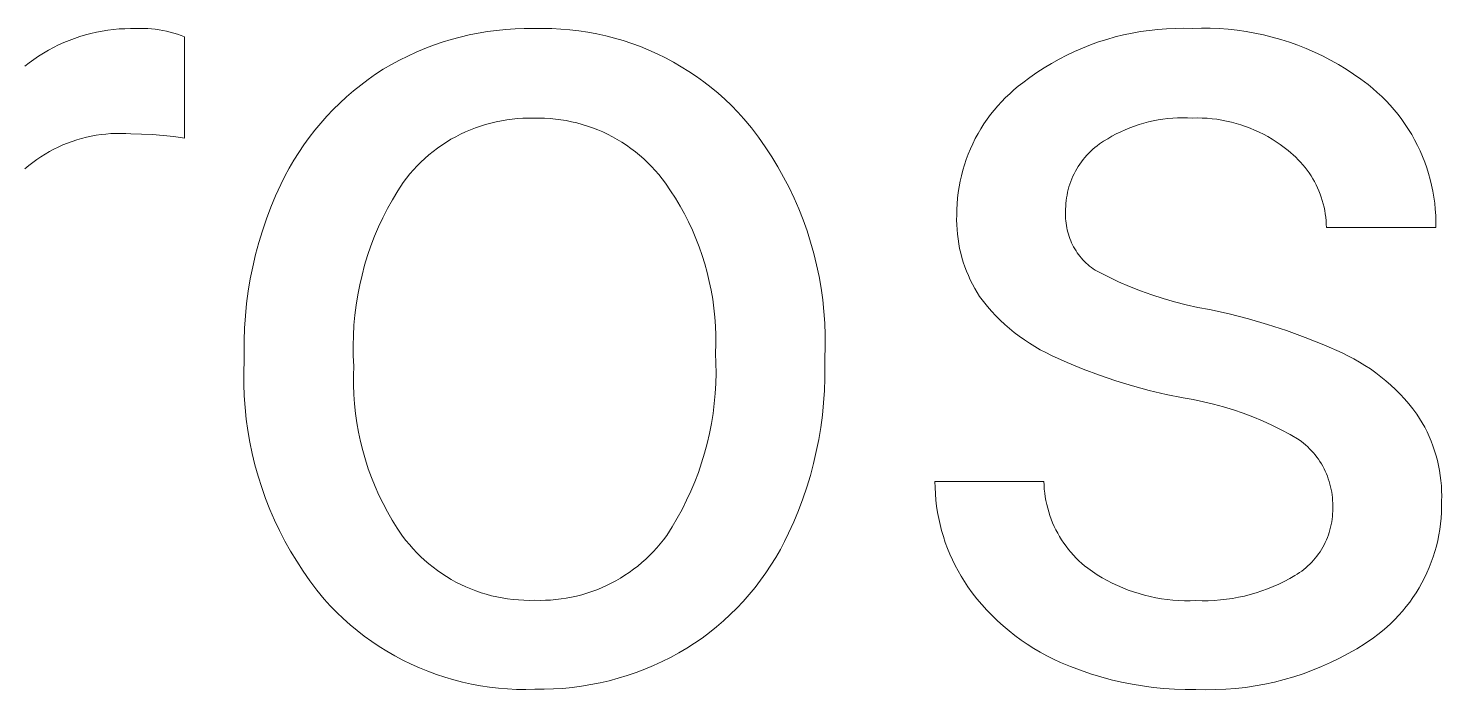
# Model space of a CAD drawing. Header units: millimetres. Extents: x 1434 to 4837, y 1889 to 4267.
# Drawn here: x 3979 to 4032.1, y 2212.3 to 2237.2 of the extents above; entities that cross this region are included whole.
import ezdxf

# ---------------------------------------------------------------- set-up
doc = ezdxf.new("R2010")
doc.units = ezdxf.units.MM
doc.header["$MEASUREMENT"] = 0
doc.layers.add('Domyślny', color=7, linetype='Continuous', true_color=0x000000)

msp = doc.modelspace()

# ---------------------------------------------------------------- linework, layer by layer
at = {"layer": 'Domyślny', "color": 18, "lineweight": 15, "true_color": 0x000000}
for p, q in [((3980.309, 2236.648), (3980.508, 2236.73)), ((3980.508, 2236.73), (3980.709, 2236.806)), ((3980.709, 2236.806), (3980.913, 2236.875)), ((3980.913, 2236.875), (3981.119, 2236.936)), ((3981.119, 2236.936), (3981.327, 2236.991)), ((3981.327, 2236.991), (3981.536, 2237.039)), ((3981.536, 2237.039), (3981.747, 2237.08)), ((3981.747, 2237.08), (3981.96, 2237.113)), ((3981.96, 2237.113), (3982.173, 2237.14)), ((3982.173, 2237.14), (3982.387, 2237.159)), ((3982.387, 2237.159), (3982.602, 2237.17)), ((3982.602, 2237.17), (3982.817, 2237.175)), ((3982.817, 2237.175), (3983.032, 2237.172)), ((3983.032, 2237.172), (3983.174, 2237.177)), ((3983.174, 2237.177), (3983.317, 2237.177)), ((3983.317, 2237.177), (3983.46, 2237.173)), ((3983.46, 2237.173), (3983.602, 2237.163)), ((3983.602, 2237.163), (3983.744, 2237.149)), ((3983.744, 2237.149), (3983.885, 2237.13)), ((3983.885, 2237.13), (3984.025, 2237.106)), ((3984.025, 2237.106), (3984.165, 2237.078)), ((3984.165, 2237.078), (3984.304, 2237.045)), ((3984.304, 2237.045), (3984.441, 2237.007)), ((3984.441, 2237.007), (3984.577, 2236.965)), ((3984.577, 2236.965), (3984.712, 2236.918)), ((3984.712, 2236.918), (3984.845, 2236.866)), ((3984.845, 2236.866), (3984.845, 2233.059)), ((3994.52, 2236.661), (3994.853, 2236.763)), ((3994.853, 2236.763), (3995.189, 2236.854)), ((3995.189, 2236.854), (3995.529, 2236.934)), ((3995.529, 2236.934), (3995.87, 2237.003)), ((3995.87, 2237.003), (3996.214, 2237.06)), ((3996.214, 2237.06), (3996.56, 2237.106)), ((3996.56, 2237.106), (3996.906, 2237.14)), ((3996.906, 2237.14), (3997.254, 2237.163)), ((3997.254, 2237.163), (3997.603, 2237.174)), ((3997.603, 2237.174), (3997.951, 2237.173)), ((3997.951, 2237.173), (3998.293, 2237.18)), ((3998.293, 2237.18), (3998.634, 2237.175)), ((3998.634, 2237.175), (3998.975, 2237.158)), ((3998.975, 2237.158), (3999.316, 2237.13)), ((3999.316, 2237.13), (3999.655, 2237.09)), ((3999.655, 2237.09), (3999.992, 2237.039)), ((3999.992, 2237.039), (4000.328, 2236.976)), ((4000.328, 2236.976), (4000.662, 2236.902)), ((4000.662, 2236.902), (4000.992, 2236.817)), ((4000.992, 2236.817), (4001.32, 2236.721)), ((4001.32, 2236.721), (4001.644, 2236.613)), ((4019.17, 2236.671), (4019.479, 2236.77)), ((4019.479, 2236.77), (4019.792, 2236.859)), ((4019.792, 2236.859), (4020.107, 2236.937)), ((4020.107, 2236.937), (4020.425, 2237.005)), ((4020.425, 2237.005), (4020.745, 2237.062)), ((4020.745, 2237.062), (4021.067, 2237.108)), ((4021.067, 2237.108), (4021.39, 2237.144)), ((4021.39, 2237.144), (4021.714, 2237.168)), ((4021.714, 2237.168), (4022.039, 2237.182)), ((4022.039, 2237.182), (4022.364, 2237.185)), ((4022.364, 2237.185), (4022.689, 2237.177)), ((4022.689, 2237.177), (4023.026, 2237.187)), ((4023.026, 2237.187), (4023.363, 2237.185)), ((4023.363, 2237.185), (4023.699, 2237.172)), ((4023.699, 2237.172), (4024.035, 2237.148)), ((4024.035, 2237.148), (4024.37, 2237.112)), ((4024.37, 2237.112), (4024.703, 2237.065)), ((4024.703, 2237.065), (4025.035, 2237.007)), ((4025.035, 2237.007), (4025.364, 2236.937)), ((4025.364, 2236.937), (4025.691, 2236.857)), ((4025.691, 2236.857), (4026.015, 2236.765)), ((4026.015, 2236.765), (4026.336, 2236.663)), ((3979.364, 2236.138), (3979.546, 2236.252)), ((3979.546, 2236.252), (3979.732, 2236.361)), ((3979.732, 2236.361), (3979.921, 2236.463)), ((3979.921, 2236.463), (3980.114, 2236.559)), ((3980.114, 2236.559), (3980.309, 2236.648)), ((3993.227, 2236.143), (3993.543, 2236.288)), ((3993.543, 2236.288), (3993.865, 2236.423)), ((3993.865, 2236.423), (3994.19, 2236.547)), ((3994.19, 2236.547), (3994.52, 2236.661)), ((4001.644, 2236.613), (4001.964, 2236.495)), ((4001.964, 2236.495), (4002.28, 2236.365)), ((4002.28, 2236.365), (4002.592, 2236.225)), ((4002.592, 2236.225), (4002.898, 2236.075)), ((4017.681, 2236.024), (4017.97, 2236.173)), ((4017.97, 2236.173), (4018.263, 2236.313)), ((4018.263, 2236.313), (4018.561, 2236.442)), ((4018.561, 2236.442), (4018.864, 2236.562)), ((4018.864, 2236.562), (4019.17, 2236.671)), ((4026.336, 2236.663), (4026.653, 2236.549)), ((4026.653, 2236.549), (4026.966, 2236.425)), ((4026.966, 2236.425), (4027.275, 2236.291)), ((4027.275, 2236.291), (4027.579, 2236.146)), ((3978.843, 2235.758), (3979.012, 2235.89)), ((3979.012, 2235.89), (3979.186, 2236.017)), ((3979.186, 2236.017), (3979.364, 2236.138)), ((3992.018, 2235.456), (3992.308, 2235.644)), ((3992.308, 2235.644), (3992.609, 2235.82)), ((3992.609, 2235.82), (3992.915, 2235.986)), ((3992.915, 2235.986), (3993.227, 2236.143)), ((4002.898, 2236.075), (4003.2, 2235.914)), ((4003.2, 2235.914), (4003.495, 2235.743)), ((4003.495, 2235.743), (4003.785, 2235.562)), ((4016.847, 2235.519), (4017.119, 2235.696)), ((4017.119, 2235.696), (4017.397, 2235.865)), ((4017.397, 2235.865), (4017.681, 2236.024)), ((4027.579, 2236.146), (4027.878, 2235.991)), ((4027.878, 2235.991), (4028.171, 2235.826)), ((4028.171, 2235.826), (4028.459, 2235.651)), ((4028.459, 2235.651), (4028.741, 2235.466)), ((3991.458, 2235.051), (3991.735, 2235.258)), ((3991.735, 2235.258), (3992.018, 2235.456)), ((4003.785, 2235.562), (4004.069, 2235.372)), ((4004.069, 2235.372), (4004.345, 2235.172)), ((4004.345, 2235.172), (4004.615, 2234.962)), ((4016.152, 2235.006), (4016.321, 2235.137)), ((4016.321, 2235.137), (4016.581, 2235.332)), ((4016.581, 2235.332), (4016.847, 2235.519)), ((4028.741, 2235.466), (4029.016, 2235.272)), ((4029.016, 2235.272), (4029.284, 2235.069)), ((3990.672, 2234.376), (3990.927, 2234.609)), ((3990.927, 2234.609), (3991.189, 2234.835)), ((3991.189, 2234.835), (3991.458, 2235.051)), ((4004.615, 2234.962), (4004.878, 2234.744)), ((4004.878, 2234.744), (4005.133, 2234.517)), ((4015.525, 2234.427), (4015.674, 2234.58)), ((4015.674, 2234.58), (4015.828, 2234.728)), ((4015.828, 2234.728), (4015.988, 2234.87)), ((4015.988, 2234.87), (4016.152, 2235.006)), ((4029.284, 2235.069), (4029.461, 2234.925)), ((4029.461, 2234.925), (4029.633, 2234.775)), ((4029.633, 2234.775), (4029.8, 2234.62)), ((4029.8, 2234.62), (4029.962, 2234.458)), ((3990.188, 2233.883), (3990.426, 2234.133)), ((3990.426, 2234.133), (3990.672, 2234.376)), ((4005.133, 2234.517), (4005.38, 2234.281)), ((4005.38, 2234.281), (4005.619, 2234.037)), ((4005.619, 2234.037), (4005.849, 2233.785)), ((4015.11, 2233.94), (4015.243, 2234.107)), ((4015.243, 2234.107), (4015.381, 2234.27)), ((4015.381, 2234.27), (4015.525, 2234.427)), ((4029.962, 2234.458), (4030.118, 2234.291)), ((4030.118, 2234.291), (4030.268, 2234.119)), ((4030.268, 2234.119), (4030.412, 2233.942)), ((3989.737, 2233.36), (3989.958, 2233.625)), ((3989.958, 2233.625), (3990.188, 2233.883)), ((3995.956, 2233.512), (3995.764, 2233.445)), ((3996.149, 2233.572), (3995.956, 2233.512)), ((3996.345, 2233.626), (3996.149, 2233.572)), ((3996.542, 2233.673), (3996.345, 2233.626)), ((3996.741, 2233.713), (3996.542, 2233.673)), ((3996.941, 2233.746), (3996.741, 2233.713)), ((3997.142, 2233.773), (3996.941, 2233.746)), ((3997.343, 2233.792), (3997.142, 2233.773)), ((3997.546, 2233.804), (3997.343, 2233.792)), ((3997.748, 2233.81), (3997.546, 2233.804)), ((3997.951, 2233.808), (3997.748, 2233.81)), ((3998.157, 2233.81), (3997.951, 2233.808)), ((3998.362, 2233.806), (3998.157, 2233.81)), ((3998.567, 2233.794), (3998.362, 2233.806)), ((3998.771, 2233.775), (3998.567, 2233.794)), ((3998.975, 2233.748), (3998.771, 2233.775)), ((3999.177, 2233.715), (3998.975, 2233.748)), ((3999.379, 2233.675), (3999.177, 2233.715)), ((3999.579, 2233.628), (3999.379, 2233.675)), ((3999.777, 2233.573), (3999.579, 2233.628)), ((3999.973, 2233.512), (3999.777, 2233.573)), ((4000.166, 2233.444), (3999.973, 2233.512)), ((4005.849, 2233.785), (4006.128, 2233.442)), ((4014.748, 2233.411), (4014.863, 2233.592)), ((4014.863, 2233.592), (4014.983, 2233.768)), ((4014.983, 2233.768), (4015.11, 2233.94)), ((4020.51, 2233.508), (4020.337, 2233.444)), ((4020.685, 2233.566), (4020.51, 2233.508)), ((4020.862, 2233.619), (4020.685, 2233.566)), ((4021.04, 2233.666), (4020.862, 2233.619)), ((4021.22, 2233.706), (4021.04, 2233.666)), ((4021.402, 2233.741), (4021.22, 2233.706)), ((4021.584, 2233.77), (4021.402, 2233.741)), ((4021.767, 2233.792), (4021.584, 2233.77)), ((4021.951, 2233.808), (4021.767, 2233.792)), ((4022.136, 2233.818), (4021.951, 2233.808)), ((4022.32, 2233.822), (4022.136, 2233.818)), ((4022.505, 2233.82), (4022.32, 2233.822)), ((4022.689, 2233.811), (4022.505, 2233.82)), ((4022.874, 2233.815), (4022.689, 2233.811)), ((4023.059, 2233.812), (4022.874, 2233.815)), ((4023.243, 2233.802), (4023.059, 2233.812)), ((4023.427, 2233.786), (4023.243, 2233.802)), ((4023.611, 2233.764), (4023.427, 2233.786)), ((4023.793, 2233.736), (4023.611, 2233.764)), ((4023.975, 2233.701), (4023.793, 2233.736)), ((4024.155, 2233.66), (4023.975, 2233.701)), ((4024.333, 2233.612), (4024.155, 2233.66)), ((4024.51, 2233.559), (4024.333, 2233.612)), ((4024.685, 2233.499), (4024.51, 2233.559)), ((4024.858, 2233.434), (4024.685, 2233.499)), ((4030.412, 2233.942), (4030.55, 2233.76)), ((4030.55, 2233.76), (4030.681, 2233.574)), ((4030.681, 2233.574), (4030.806, 2233.383)), ((3980.796, 2232.994), (3980.619, 2232.935)), ((3980.976, 2233.046), (3980.796, 2232.994)), ((3981.157, 2233.092), (3980.976, 2233.046)), ((3981.34, 2233.132), (3981.157, 2233.092)), ((3981.524, 2233.165), (3981.34, 2233.132)), ((3981.709, 2233.192), (3981.524, 2233.165)), ((3981.894, 2233.212), (3981.709, 2233.192)), ((3982.081, 2233.226), (3981.894, 2233.212)), ((3982.268, 2233.234), (3982.081, 2233.226)), ((3982.455, 2233.235), (3982.268, 2233.234)), ((3982.641, 2233.23), (3982.455, 2233.235)), ((3982.828, 2233.218), (3982.641, 2233.23)), ((3983.233, 2233.212), (3982.828, 2233.218)), ((3983.638, 2233.194), (3983.233, 2233.212)), ((3984.042, 2233.162), (3983.638, 2233.194)), ((3984.444, 2233.117), (3984.042, 2233.162)), ((3984.845, 2233.059), (3984.444, 2233.117)), ((3989.322, 2232.807), (3989.525, 2233.087)), ((3989.525, 2233.087), (3989.737, 2233.36)), ((3994.849, 2233.013), (3994.675, 2232.908)), ((3995.026, 2233.112), (3994.849, 2233.013)), ((3995.206, 2233.205), (3995.026, 2233.112)), ((3995.389, 2233.291), (3995.206, 2233.205)), ((3995.576, 2233.371), (3995.389, 2233.291)), ((3995.764, 2233.445), (3995.576, 2233.371)), ((4000.358, 2233.37), (4000.166, 2233.444)), ((4000.546, 2233.289), (4000.358, 2233.37)), ((4000.732, 2233.201), (4000.546, 2233.289)), ((4000.914, 2233.107), (4000.732, 2233.201)), ((4001.094, 2233.006), (4000.914, 2233.107)), ((4001.269, 2232.9), (4001.094, 2233.006)), ((4006.128, 2233.442), (4006.395, 2233.089)), ((4006.395, 2233.089), (4006.65, 2232.728)), ((4014.443, 2232.849), (4014.538, 2233.04)), ((4014.538, 2233.04), (4014.64, 2233.227)), ((4014.64, 2233.227), (4014.748, 2233.411)), ((4019.509, 2233.037), (4019.352, 2232.94)), ((4019.669, 2233.129), (4019.509, 2233.037)), ((4019.832, 2233.216), (4019.669, 2233.129)), ((4019.998, 2233.298), (4019.832, 2233.216)), ((4020.166, 2233.374), (4019.998, 2233.298)), ((4020.337, 2233.444), (4020.166, 2233.374)), ((4025.028, 2233.362), (4024.858, 2233.434)), ((4025.196, 2233.285), (4025.028, 2233.362)), ((4025.361, 2233.202), (4025.196, 2233.285)), ((4025.523, 2233.113), (4025.361, 2233.202)), ((4025.682, 2233.018), (4025.523, 2233.113)), ((4025.837, 2232.918), (4025.682, 2233.018)), ((4030.806, 2233.383), (4030.925, 2233.188)), ((4030.925, 2233.188), (4031.036, 2232.989)), ((4031.036, 2232.989), (4031.141, 2232.786)), ((3979.605, 2232.459), (3979.447, 2232.359)), ((3979.767, 2232.553), (3979.605, 2232.459)), ((3979.932, 2232.641), (3979.767, 2232.553)), ((3980.1, 2232.723), (3979.932, 2232.641)), ((3980.27, 2232.8), (3980.1, 2232.723)), ((3980.443, 2232.871), (3980.27, 2232.8)), ((3980.619, 2232.935), (3980.443, 2232.871)), ((3988.946, 2232.228), (3989.129, 2232.52)), ((3989.129, 2232.52), (3989.322, 2232.807)), ((3994.178, 2232.558), (3994.021, 2232.43)), ((3994.34, 2232.68), (3994.178, 2232.558)), ((3994.506, 2232.797), (3994.34, 2232.68)), ((3994.675, 2232.908), (3994.506, 2232.797)), ((4001.441, 2232.787), (4001.269, 2232.9)), ((4001.608, 2232.668), (4001.441, 2232.787)), ((4001.772, 2232.544), (4001.608, 2232.668)), ((4001.93, 2232.414), (4001.772, 2232.544)), ((4006.65, 2232.728), (4006.893, 2232.358)), ((4014.197, 2232.257), (4014.272, 2232.457)), ((4014.272, 2232.457), (4014.354, 2232.654)), ((4014.354, 2232.654), (4014.443, 2232.849)), ((4018.799, 2232.492), (4018.726, 2232.415)), ((4018.874, 2232.566), (4018.799, 2232.492)), ((4018.952, 2232.638), (4018.874, 2232.566)), ((4019.032, 2232.707), (4018.952, 2232.638)), ((4019.114, 2232.773), (4019.032, 2232.707)), ((4019.199, 2232.837), (4019.114, 2232.773)), ((4019.352, 2232.94), (4019.199, 2232.837)), ((4025.989, 2232.813), (4025.837, 2232.918)), ((4026.137, 2232.703), (4025.989, 2232.813)), ((4026.281, 2232.588), (4026.137, 2232.703)), ((4026.382, 2232.507), (4026.281, 2232.588)), ((4026.479, 2232.424), (4026.382, 2232.507)), ((4031.141, 2232.786), (4031.239, 2232.58)), ((4031.239, 2232.58), (4031.33, 2232.371)), ((3978.994, 2232.029), (3978.851, 2231.908)), ((3979.141, 2232.144), (3978.994, 2232.029)), ((3979.292, 2232.254), (3979.141, 2232.144)), ((3979.447, 2232.359), (3979.292, 2232.254)), ((3988.609, 2231.625), (3988.772, 2231.929)), ((3988.772, 2231.929), (3988.946, 2232.228)), ((3993.577, 2232.015), (3993.439, 2231.867)), ((3993.72, 2232.158), (3993.577, 2232.015)), ((3993.868, 2232.297), (3993.72, 2232.158)), ((3994.021, 2232.43), (3993.868, 2232.297)), ((4002.085, 2232.278), (4001.93, 2232.414)), ((4002.234, 2232.137), (4002.085, 2232.278)), ((4002.379, 2231.992), (4002.234, 2232.137)), ((4002.518, 2231.841), (4002.379, 2231.992)), ((4006.893, 2232.358), (4007.122, 2231.98)), ((4007.122, 2231.98), (4007.339, 2231.594)), ((4014.068, 2231.85), (4014.129, 2232.055)), ((4014.129, 2232.055), (4014.197, 2232.257)), ((4018.351, 2231.905), (4018.299, 2231.813)), ((4018.406, 2231.995), (4018.351, 2231.905)), ((4018.464, 2232.083), (4018.406, 2231.995)), ((4018.525, 2232.17), (4018.464, 2232.083)), ((4018.589, 2232.254), (4018.525, 2232.17)), ((4018.656, 2232.335), (4018.589, 2232.254)), ((4018.726, 2232.415), (4018.656, 2232.335)), ((4026.574, 2232.337), (4026.479, 2232.424)), ((4026.665, 2232.246), (4026.574, 2232.337)), ((4026.754, 2232.153), (4026.665, 2232.246)), ((4026.839, 2232.057), (4026.754, 2232.153)), ((4026.92, 2231.958), (4026.839, 2232.057)), ((4026.998, 2231.856), (4026.92, 2231.958)), ((4031.33, 2232.371), (4031.414, 2232.158)), ((4031.414, 2232.158), (4031.49, 2231.943)), ((4031.49, 2231.943), (4031.559, 2231.726)), ((3988.455, 2231.315), (3988.609, 2231.625)), ((3993.056, 2231.394), (3992.848, 2231.073)), ((3993.178, 2231.556), (3993.056, 2231.394)), ((3993.306, 2231.714), (3993.178, 2231.556)), ((3993.439, 2231.867), (3993.306, 2231.714)), ((4002.652, 2231.685), (4002.518, 2231.841)), ((4002.78, 2231.525), (4002.652, 2231.685)), ((4002.903, 2231.36), (4002.78, 2231.525)), ((4007.339, 2231.594), (4007.543, 2231.201)), ((4013.927, 2231.225), (4013.967, 2231.435)), ((4013.967, 2231.435), (4014.014, 2231.644)), ((4014.014, 2231.644), (4014.068, 2231.85)), ((4018.123, 2231.428), (4018.088, 2231.328)), ((4018.162, 2231.526), (4018.123, 2231.428)), ((4018.204, 2231.623), (4018.162, 2231.526)), ((4018.25, 2231.719), (4018.204, 2231.623)), ((4018.299, 2231.813), (4018.25, 2231.719)), ((4027.073, 2231.751), (4026.998, 2231.856)), ((4027.144, 2231.644), (4027.073, 2231.751)), ((4027.211, 2231.534), (4027.144, 2231.644)), ((4027.274, 2231.422), (4027.211, 2231.534)), ((4027.333, 2231.308), (4027.274, 2231.422)), ((4031.559, 2231.726), (4031.62, 2231.506)), ((4031.62, 2231.506), (4031.674, 2231.284)), ((3988.083, 2230.459), (3988.262, 2230.89)), ((3988.262, 2230.89), (3988.455, 2231.315)), ((3992.848, 2231.073), (3992.652, 2230.744)), ((4003.095, 2231.081), (4002.903, 2231.36)), ((4003.278, 2230.796), (4003.095, 2231.081)), ((4007.543, 2231.201), (4007.733, 2230.802)), ((4013.87, 2230.802), (4013.895, 2231.014)), ((4013.895, 2231.014), (4013.927, 2231.225)), ((4017.982, 2230.919), (4017.964, 2230.814)), ((4018.003, 2231.022), (4017.982, 2230.919)), ((4018.028, 2231.125), (4018.003, 2231.022)), ((4018.056, 2231.227), (4018.028, 2231.125)), ((4018.088, 2231.328), (4018.056, 2231.227)), ((4027.388, 2231.192), (4027.333, 2231.308)), ((4027.44, 2231.074), (4027.388, 2231.192)), ((4027.487, 2230.955), (4027.44, 2231.074)), ((4027.53, 2230.834), (4027.487, 2230.955)), ((4031.674, 2231.284), (4031.72, 2231.06)), ((4031.72, 2231.06), (4031.758, 2230.835)), ((3987.918, 2230.022), (3988.083, 2230.459)), ((3992.466, 2230.409), (3992.293, 2230.067)), ((3992.652, 2230.744), (3992.466, 2230.409)), ((4003.451, 2230.505), (4003.278, 2230.796)), ((4003.615, 2230.208), (4003.451, 2230.505)), ((4007.733, 2230.802), (4007.909, 2230.396)), ((4007.909, 2230.396), (4008.071, 2229.985)), ((4013.839, 2230.163), (4013.842, 2230.376)), ((4013.842, 2230.376), (4013.852, 2230.589)), ((4013.852, 2230.589), (4013.87, 2230.802)), ((4017.933, 2230.499), (4017.929, 2230.393)), ((4017.929, 2230.393), (4017.93, 2230.287)), ((4017.939, 2230.604), (4017.933, 2230.499)), ((4017.95, 2230.71), (4017.939, 2230.604)), ((4017.964, 2230.814), (4017.95, 2230.71)), ((4027.568, 2230.711), (4027.53, 2230.834)), ((4027.603, 2230.587), (4027.568, 2230.711)), ((4027.633, 2230.462), (4027.603, 2230.587)), ((4027.658, 2230.337), (4027.633, 2230.462)), ((4027.68, 2230.21), (4027.658, 2230.337)), ((4031.758, 2230.835), (4031.789, 2230.609)), ((4031.789, 2230.609), (4031.812, 2230.382)), ((4031.812, 2230.382), (4031.827, 2230.154)), ((3987.767, 2229.58), (3987.918, 2230.022)), ((3992.293, 2230.067), (3992.131, 2229.72)), ((4003.768, 2229.906), (4003.615, 2230.208)), ((4003.912, 2229.599), (4003.768, 2229.906)), ((4008.071, 2229.985), (4008.22, 2229.568)), ((4013.837, 2229.983), (4013.839, 2230.163)), ((4013.841, 2229.804), (4013.837, 2229.983)), ((4013.851, 2229.625), (4013.841, 2229.804)), ((4017.93, 2230.287), (4017.927, 2230.202)), ((4017.927, 2230.202), (4017.927, 2230.116)), ((4017.927, 2230.116), (4017.93, 2230.031)), ((4017.93, 2230.031), (4017.936, 2229.946)), ((4017.936, 2229.946), (4017.944, 2229.86)), ((4017.944, 2229.86), (4017.956, 2229.776)), ((4027.697, 2230.083), (4027.68, 2230.21)), ((4027.709, 2229.955), (4027.697, 2230.083)), ((4027.717, 2229.826), (4027.709, 2229.955)), ((4027.72, 2229.698), (4027.717, 2229.826)), ((4031.827, 2230.154), (4031.834, 2229.926)), ((4031.834, 2229.926), (4031.834, 2229.698)), ((3987.631, 2229.133), (3987.767, 2229.58)), ((3991.982, 2229.368), (3991.845, 2229.01)), ((3992.131, 2229.72), (3991.982, 2229.368)), ((4004.045, 2229.288), (4003.912, 2229.599)), ((4004.167, 2228.972), (4004.045, 2229.288)), ((4008.22, 2229.568), (4008.354, 2229.147)), ((4013.866, 2229.446), (4013.851, 2229.625)), ((4013.888, 2229.268), (4013.866, 2229.446)), ((4013.916, 2229.091), (4013.888, 2229.268)), ((4017.956, 2229.776), (4017.971, 2229.692)), ((4017.971, 2229.692), (4017.989, 2229.608)), ((4017.989, 2229.608), (4018.009, 2229.525)), ((4018.009, 2229.525), (4018.032, 2229.443)), ((4018.032, 2229.443), (4018.059, 2229.361)), ((4018.059, 2229.361), (4018.088, 2229.281)), ((4018.088, 2229.281), (4018.12, 2229.201)), ((4031.834, 2229.698), (4027.72, 2229.698)), ((3987.51, 2228.682), (3987.631, 2229.133)), ((3991.845, 2229.01), (3991.72, 2228.648)), ((4004.279, 2228.652), (4004.167, 2228.972)), ((4008.354, 2229.147), (4008.474, 2228.721)), ((4008.474, 2228.721), (4008.579, 2228.291)), ((4013.95, 2228.915), (4013.916, 2229.091)), ((4013.99, 2228.74), (4013.95, 2228.915)), ((4014.035, 2228.567), (4013.99, 2228.74)), ((4018.12, 2229.201), (4018.154, 2229.123)), ((4018.154, 2229.123), (4018.191, 2229.046)), ((4018.191, 2229.046), (4018.231, 2228.971)), ((4018.231, 2228.971), (4018.274, 2228.897)), ((4018.274, 2228.897), (4018.319, 2228.824)), ((4018.319, 2228.824), (4018.366, 2228.753)), ((4018.366, 2228.753), (4018.417, 2228.683)), ((3987.312, 2227.769), (3987.404, 2228.227)), ((3987.404, 2228.227), (3987.51, 2228.682)), ((3991.607, 2228.282), (3991.508, 2227.912)), ((3991.72, 2228.648), (3991.607, 2228.282)), ((4004.38, 2228.329), (4004.279, 2228.652)), ((4004.471, 2228.002), (4004.38, 2228.329)), ((4008.579, 2228.291), (4008.67, 2227.858)), ((4014.087, 2228.395), (4014.035, 2228.567)), ((4014.144, 2228.225), (4014.087, 2228.395)), ((4014.207, 2228.057), (4014.144, 2228.225)), ((4018.417, 2228.683), (4018.469, 2228.616)), ((4018.469, 2228.616), (4018.524, 2228.55)), ((4018.524, 2228.55), (4018.581, 2228.486)), ((4018.581, 2228.486), (4018.64, 2228.425)), ((4018.64, 2228.425), (4018.701, 2228.365)), ((4018.701, 2228.365), (4018.764, 2228.308)), ((4018.764, 2228.308), (4018.829, 2228.252)), ((4018.829, 2228.252), (4018.897, 2228.199)), ((4018.897, 2228.199), (4018.966, 2228.149)), ((3987.236, 2227.308), (3987.312, 2227.769)), ((3991.508, 2227.912), (3991.421, 2227.539)), ((4004.55, 2227.673), (4004.471, 2228.002)), ((4004.618, 2227.341), (4004.55, 2227.673)), ((4008.67, 2227.858), (4008.745, 2227.422)), ((4014.276, 2227.892), (4014.207, 2228.057)), ((4014.35, 2227.728), (4014.276, 2227.892)), ((4014.43, 2227.568), (4014.35, 2227.728)), ((4018.966, 2228.149), (4019.036, 2228.101)), ((4019.036, 2228.101), (4019.108, 2228.055)), ((4019.108, 2228.055), (4019.508, 2227.852)), ((4019.508, 2227.852), (4019.914, 2227.661)), ((4019.914, 2227.661), (4020.326, 2227.484)), ((3987.175, 2226.845), (3987.236, 2227.308)), ((3991.347, 2227.163), (3991.286, 2226.785)), ((3991.421, 2227.539), (3991.347, 2227.163)), ((4004.676, 2227.007), (4004.618, 2227.341)), ((4008.745, 2227.422), (4008.806, 2226.984)), ((4014.515, 2227.41), (4014.43, 2227.568)), ((4014.605, 2227.255), (4014.515, 2227.41)), ((4014.7, 2227.103), (4014.605, 2227.255)), ((4020.326, 2227.484), (4020.743, 2227.319)), ((4020.743, 2227.319), (4021.165, 2227.168)), ((4021.165, 2227.168), (4021.592, 2227.03)), ((3987.129, 2226.38), (3987.175, 2226.845)), ((3991.286, 2226.785), (3991.239, 2226.405)), ((4004.722, 2226.672), (4004.676, 2227.007)), ((4004.757, 2226.335), (4004.722, 2226.672)), ((4008.806, 2226.984), (4008.852, 2226.544)), ((4014.843, 2226.916), (4014.7, 2227.103)), ((4014.992, 2226.734), (4014.843, 2226.916)), ((4015.146, 2226.558), (4014.992, 2226.734)), ((4021.592, 2227.03), (4022.022, 2226.906)), ((4022.022, 2226.906), (4022.457, 2226.796)), ((4022.457, 2226.796), (4022.895, 2226.699)), ((4022.895, 2226.699), (4023.335, 2226.616)), ((4023.335, 2226.616), (4024.067, 2226.454)), ((3987.099, 2225.914), (3987.129, 2226.38)), ((3991.239, 2226.405), (3991.204, 2226.024)), ((4004.781, 2225.997), (4004.757, 2226.335)), ((4008.852, 2226.544), (4008.883, 2226.103)), ((4008.883, 2226.103), (4008.899, 2225.661)), ((4015.306, 2226.386), (4015.146, 2226.558)), ((4015.472, 2226.22), (4015.306, 2226.386)), ((4015.644, 2226.059), (4015.472, 2226.22)), ((4024.067, 2226.454), (4024.793, 2226.268)), ((4024.793, 2226.268), (4025.513, 2226.058)), ((3987.084, 2225.448), (3987.099, 2225.914)), ((3991.183, 2225.642), (3991.174, 2225.259)), ((3991.204, 2226.024), (3991.183, 2225.642)), ((4004.793, 2225.658), (4004.781, 2225.997)), ((4004.794, 2225.319), (4004.793, 2225.658)), ((4008.899, 2225.661), (4008.9, 2225.219)), ((4015.82, 2225.905), (4015.644, 2226.059)), ((4016.002, 2225.756), (4015.82, 2225.905)), ((4016.189, 2225.613), (4016.002, 2225.756)), ((4016.38, 2225.477), (4016.189, 2225.613)), ((4025.513, 2226.058), (4026.225, 2225.825)), ((4026.225, 2225.825), (4026.929, 2225.568)), ((4026.929, 2225.568), (4027.624, 2225.287)), ((3987.084, 2224.981), (3987.084, 2225.448)), ((3991.174, 2225.259), (3991.179, 2224.876)), ((4004.784, 2224.981), (4004.794, 2225.319)), ((4008.9, 2225.219), (4008.886, 2224.777)), ((4016.575, 2225.347), (4016.38, 2225.477)), ((4016.775, 2225.223), (4016.575, 2225.347)), ((4016.979, 2225.106), (4016.775, 2225.223)), ((4017.186, 2224.996), (4016.979, 2225.106)), ((4027.624, 2225.287), (4028.31, 2224.984)), ((3987.07, 2224.258), (3987.084, 2224.697)), ((3987.084, 2224.697), (3987.084, 2224.981)), ((3991.179, 2224.876), (3991.198, 2224.493)), ((3991.198, 2224.493), (3991.186, 2224.137)), ((4004.8, 2224.601), (4004.784, 2224.981)), ((4004.803, 2224.221), (4004.8, 2224.601)), ((4008.886, 2224.777), (4008.886, 2224.493)), ((4008.886, 2224.493), (4008.886, 2224.031)), ((4017.397, 2224.893), (4017.186, 2224.996)), ((4017.991, 2224.626), (4017.397, 2224.893)), ((4018.592, 2224.377), (4017.991, 2224.626)), ((4028.31, 2224.984), (4028.531, 2224.879)), ((4028.531, 2224.879), (4028.748, 2224.766)), ((4028.748, 2224.766), (4028.961, 2224.645)), ((4028.961, 2224.645), (4029.17, 2224.518)), ((4029.17, 2224.518), (4029.374, 2224.383)), ((3987.07, 2223.818), (3987.07, 2224.258)), ((3991.186, 2224.137), (3991.187, 2223.781)), ((4004.794, 2223.841), (4004.803, 2224.221)), ((4008.886, 2224.031), (4008.871, 2223.568)), ((4019.201, 2224.148), (4018.592, 2224.377)), ((4019.817, 2223.938), (4019.201, 2224.148)), ((4029.374, 2224.383), (4029.574, 2224.241)), ((4029.574, 2224.241), (4029.769, 2224.093)), ((4029.769, 2224.093), (4029.958, 2223.938)), ((3987.086, 2223.378), (3987.07, 2223.818)), ((3991.187, 2223.781), (3991.2, 2223.425)), ((3991.2, 2223.425), (3991.225, 2223.069)), ((4004.736, 2223.083), (4004.771, 2223.462)), ((4004.771, 2223.462), (4004.794, 2223.841)), ((4008.871, 2223.568), (4008.841, 2223.106)), ((4020.439, 2223.747), (4019.817, 2223.938)), ((4021.067, 2223.577), (4020.439, 2223.747)), ((4021.7, 2223.426), (4021.067, 2223.577)), ((4022.338, 2223.296), (4021.7, 2223.426)), ((4029.958, 2223.938), (4030.142, 2223.776)), ((4030.142, 2223.776), (4030.32, 2223.609)), ((4030.32, 2223.609), (4030.493, 2223.435)), ((4030.493, 2223.435), (4030.659, 2223.255)), ((3987.116, 2222.94), (3987.086, 2223.378)), ((3987.161, 2222.502), (3987.116, 2222.94)), ((3991.225, 2223.069), (3991.263, 2222.715)), ((4004.688, 2222.706), (4004.736, 2223.083)), ((4008.841, 2223.106), (4008.795, 2222.645)), ((4022.721, 2223.23), (4022.338, 2223.296)), ((4023.103, 2223.153), (4022.721, 2223.23)), ((4023.481, 2223.063), (4023.103, 2223.153)), ((4023.856, 2222.961), (4023.481, 2223.063)), ((4024.228, 2222.847), (4023.856, 2222.961)), ((4030.659, 2223.255), (4030.819, 2223.07)), ((4030.819, 2223.07), (4030.973, 2222.879)), ((3987.221, 2222.067), (3987.161, 2222.502)), ((3991.263, 2222.715), (3991.313, 2222.362)), ((3991.313, 2222.362), (3991.375, 2222.011)), ((4004.628, 2222.331), (4004.688, 2222.706)), ((4008.795, 2222.645), (4008.734, 2222.187)), ((4024.596, 2222.721), (4024.228, 2222.847)), ((4024.96, 2222.583), (4024.596, 2222.721)), ((4025.319, 2222.433), (4024.96, 2222.583)), ((4025.673, 2222.272), (4025.319, 2222.433)), ((4030.973, 2222.879), (4031.12, 2222.684)), ((4031.12, 2222.684), (4031.224, 2222.523)), ((4031.224, 2222.523), (4031.322, 2222.358)), ((4031.322, 2222.358), (4031.414, 2222.19)), ((3987.296, 2221.633), (3987.221, 2222.067)), ((3991.375, 2222.011), (3991.449, 2221.663)), ((4004.468, 2221.588), (4004.554, 2221.958)), ((4004.554, 2221.958), (4004.628, 2222.331)), ((4008.734, 2222.187), (4008.659, 2221.73)), ((4026.021, 2222.099), (4025.673, 2222.272)), ((4026.364, 2221.915), (4026.021, 2222.099)), ((4026.701, 2221.721), (4026.364, 2221.915)), ((4031.414, 2222.19), (4031.501, 2222.019)), ((4031.501, 2222.019), (4031.581, 2221.845)), ((4031.581, 2221.845), (4031.656, 2221.669)), ((3987.385, 2221.203), (3987.296, 2221.633)), ((3991.449, 2221.663), (3991.536, 2221.317)), ((3991.536, 2221.317), (3991.634, 2220.974)), ((4004.37, 2221.221), (4004.468, 2221.588)), ((4008.659, 2221.73), (4008.568, 2221.276)), ((4026.783, 2221.659), (4026.701, 2221.721)), ((4026.864, 2221.594), (4026.783, 2221.659)), ((4026.942, 2221.527), (4026.864, 2221.594)), ((4027.019, 2221.457), (4026.942, 2221.527)), ((4027.092, 2221.385), (4027.019, 2221.457)), ((4027.163, 2221.31), (4027.092, 2221.385)), ((4027.232, 2221.233), (4027.163, 2221.31)), ((4031.656, 2221.669), (4031.724, 2221.49)), ((4031.724, 2221.49), (4031.786, 2221.308)), ((4031.786, 2221.308), (4031.842, 2221.125)), ((3987.489, 2220.775), (3987.385, 2221.203)), ((3987.607, 2220.352), (3987.489, 2220.775)), ((3991.634, 2220.974), (3991.745, 2220.635)), ((4004.137, 2220.498), (4004.259, 2220.858)), ((4004.259, 2220.858), (4004.37, 2221.221)), ((4008.463, 2220.825), (4008.343, 2220.378)), ((4008.568, 2221.276), (4008.463, 2220.825)), ((4027.298, 2221.154), (4027.232, 2221.233)), ((4027.361, 2221.072), (4027.298, 2221.154)), ((4027.421, 2220.988), (4027.361, 2221.072)), ((4027.479, 2220.902), (4027.421, 2220.988)), ((4027.533, 2220.814), (4027.479, 2220.902)), ((4027.584, 2220.725), (4027.533, 2220.814)), ((4031.842, 2221.125), (4031.891, 2220.94)), ((4031.891, 2220.94), (4031.934, 2220.753)), ((3987.74, 2219.932), (3987.607, 2220.352)), ((3991.745, 2220.635), (3991.866, 2220.3)), ((3991.866, 2220.3), (3992, 2219.97)), ((4004.002, 2220.143), (4004.137, 2220.498)), ((4008.343, 2220.378), (4008.208, 2219.936)), ((4027.633, 2220.634), (4027.584, 2220.725)), ((4027.678, 2220.541), (4027.633, 2220.634)), ((4027.72, 2220.447), (4027.678, 2220.541)), ((4027.759, 2220.351), (4027.72, 2220.447)), ((4027.794, 2220.254), (4027.759, 2220.351)), ((4027.826, 2220.156), (4027.794, 2220.254)), ((4031.934, 2220.753), (4031.97, 2220.565)), ((4031.97, 2220.565), (4032, 2220.376)), ((4032, 2220.376), (4032.023, 2220.186)), ((3987.887, 2219.518), (3987.74, 2219.932)), ((3992, 2219.97), (3992.145, 2219.644)), ((4003.696, 2219.447), (4003.855, 2219.792)), ((4003.855, 2219.792), (4004.002, 2220.143)), ((4008.208, 2219.936), (4008.059, 2219.497)), ((4013.027, 2219.923), (4013.023, 2220.157)), ((4013.023, 2220.157), (4017.114, 2220.157)), ((4013.038, 2219.69), (4013.027, 2219.923)), ((4017.114, 2220.157), (4017.119, 2220.011)), ((4017.119, 2220.011), (4017.129, 2219.867)), ((4017.129, 2219.867), (4017.145, 2219.722)), ((4017.145, 2219.722), (4017.165, 2219.578)), ((4027.855, 2220.057), (4027.826, 2220.156)), ((4027.88, 2219.957), (4027.855, 2220.057)), ((4027.902, 2219.856), (4027.88, 2219.957)), ((4027.921, 2219.754), (4027.902, 2219.856)), ((4027.936, 2219.652), (4027.921, 2219.754)), ((4032.023, 2220.186), (4032.039, 2219.995)), ((4032.039, 2219.995), (4032.049, 2219.803)), ((4032.049, 2219.803), (4032.053, 2219.612)), ((3988.048, 2219.108), (3987.887, 2219.518)), ((3992.145, 2219.644), (3992.301, 2219.324)), ((3992.301, 2219.324), (3992.468, 2219.009)), ((4003.526, 2219.107), (4003.696, 2219.447)), ((4008.059, 2219.497), (4007.895, 2219.064)), ((4013.058, 2219.457), (4013.038, 2219.69)), ((4013.085, 2219.224), (4013.058, 2219.457)), ((4013.12, 2218.993), (4013.085, 2219.224)), ((4017.165, 2219.578), (4017.19, 2219.435)), ((4017.19, 2219.435), (4017.22, 2219.293)), ((4017.22, 2219.293), (4017.255, 2219.152)), ((4027.947, 2219.549), (4027.936, 2219.652)), ((4027.955, 2219.446), (4027.947, 2219.549)), ((4027.96, 2219.343), (4027.955, 2219.446)), ((4027.958, 2219.137), (4027.961, 2219.24)), ((4027.961, 2219.24), (4027.96, 2219.343)), ((4032.05, 2219.207), (4032.044, 2218.993)), ((4032.053, 2219.612), (4032.049, 2219.42)), ((4032.049, 2219.42), (4032.05, 2219.207)), ((3988.222, 2218.705), (3988.048, 2219.108)), ((3988.41, 2218.307), (3988.222, 2218.705)), ((3992.468, 2219.009), (3992.646, 2218.7)), ((3992.646, 2218.7), (3992.834, 2218.398)), ((4003.152, 2218.446), (4003.345, 2218.773)), ((4003.345, 2218.773), (4003.526, 2219.107)), ((4007.718, 2218.637), (4007.526, 2218.216)), ((4007.895, 2219.064), (4007.718, 2218.637)), ((4013.163, 2218.764), (4013.12, 2218.993)), ((4013.214, 2218.535), (4013.163, 2218.764)), ((4017.255, 2219.152), (4017.294, 2219.012)), ((4017.294, 2219.012), (4017.339, 2218.873)), ((4017.339, 2218.873), (4017.388, 2218.737)), ((4017.388, 2218.737), (4017.442, 2218.602)), ((4027.902, 2218.536), (4027.92, 2218.635)), ((4027.92, 2218.635), (4027.935, 2218.735)), ((4027.935, 2218.735), (4027.946, 2218.835)), ((4027.946, 2218.835), (4027.954, 2218.935)), ((4027.954, 2218.935), (4027.958, 2219.036)), ((4027.958, 2219.036), (4027.958, 2219.137)), ((4032.031, 2218.78), (4032.01, 2218.568)), ((4032.044, 2218.993), (4032.031, 2218.78)), ((3988.612, 2217.916), (3988.41, 2218.307)), ((3992.834, 2218.398), (3993.033, 2218.102)), ((4002.83, 2217.966), (4002.948, 2218.125)), ((4002.948, 2218.125), (4003.152, 2218.446)), ((4007.526, 2218.216), (4007.377, 2217.906)), ((4013.272, 2218.309), (4013.214, 2218.535)), ((4013.338, 2218.085), (4013.272, 2218.309)), ((4017.442, 2218.602), (4017.501, 2218.469)), ((4017.501, 2218.469), (4017.564, 2218.338)), ((4017.564, 2218.338), (4017.631, 2218.209)), ((4017.631, 2218.209), (4017.703, 2218.083)), ((4027.76, 2218.053), (4027.795, 2218.148)), ((4027.795, 2218.148), (4027.827, 2218.243)), ((4027.827, 2218.243), (4027.855, 2218.34)), ((4027.855, 2218.34), (4027.88, 2218.438)), ((4027.88, 2218.438), (4027.902, 2218.536)), ((4031.946, 2218.146), (4031.903, 2217.936)), ((4031.981, 2218.356), (4031.946, 2218.146)), ((4032.01, 2218.568), (4031.981, 2218.356)), ((3988.826, 2217.532), (3988.612, 2217.916)), ((3993.033, 2218.102), (3993.158, 2217.939)), ((3993.158, 2217.939), (3993.288, 2217.781)), ((3993.288, 2217.781), (3993.423, 2217.627)), ((3993.423, 2217.627), (3993.564, 2217.478)), ((4002.444, 2217.515), (4002.577, 2217.661)), ((4002.577, 2217.661), (4002.706, 2217.811)), ((4002.706, 2217.811), (4002.83, 2217.966)), ((4007.217, 2217.601), (4007.046, 2217.301)), ((4007.377, 2217.906), (4007.217, 2217.601)), ((4013.411, 2217.863), (4013.338, 2218.085)), ((4013.492, 2217.643), (4013.411, 2217.863)), ((4013.58, 2217.427), (4013.492, 2217.643)), ((4017.703, 2218.083), (4017.78, 2217.959)), ((4017.78, 2217.959), (4017.86, 2217.838)), ((4017.86, 2217.838), (4017.945, 2217.72)), ((4017.945, 2217.72), (4018.033, 2217.605)), ((4018.033, 2217.605), (4018.126, 2217.493)), ((4027.482, 2217.517), (4027.536, 2217.602)), ((4027.536, 2217.602), (4027.587, 2217.689)), ((4027.587, 2217.689), (4027.635, 2217.778)), ((4027.635, 2217.778), (4027.68, 2217.868)), ((4027.68, 2217.868), (4027.721, 2217.96)), ((4027.721, 2217.96), (4027.76, 2218.053)), ((4031.853, 2217.729), (4031.796, 2217.523)), ((4031.903, 2217.936), (4031.853, 2217.729)), ((3989.054, 2217.156), (3988.826, 2217.532)), ((3989.294, 2216.788), (3989.054, 2217.156)), ((3993.564, 2217.478), (3993.709, 2217.333)), ((3993.709, 2217.333), (3993.86, 2217.194)), ((3993.86, 2217.194), (3994.015, 2217.06)), ((3994.015, 2217.06), (3994.175, 2216.932)), ((4001.861, 2216.978), (4002.013, 2217.105)), ((4002.013, 2217.105), (4002.161, 2217.237)), ((4002.161, 2217.237), (4002.305, 2217.373)), ((4002.305, 2217.373), (4002.444, 2217.515)), ((4007.046, 2217.301), (4006.865, 2217.008)), ((4013.676, 2217.214), (4013.58, 2217.427)), ((4013.779, 2217.004), (4013.676, 2217.214)), ((4018.126, 2217.493), (4018.222, 2217.384)), ((4018.222, 2217.384), (4018.322, 2217.279)), ((4018.322, 2217.279), (4018.426, 2217.177)), ((4018.426, 2217.177), (4018.533, 2217.078)), ((4018.533, 2217.078), (4018.644, 2216.984)), ((4027.026, 2216.981), (4027.099, 2217.051)), ((4027.099, 2217.051), (4027.17, 2217.123)), ((4027.17, 2217.123), (4027.238, 2217.197)), ((4027.238, 2217.197), (4027.303, 2217.274)), ((4027.303, 2217.274), (4027.366, 2217.353)), ((4027.366, 2217.353), (4027.425, 2217.434)), ((4027.425, 2217.434), (4027.482, 2217.517)), ((4031.66, 2217.118), (4031.582, 2216.92)), ((4031.731, 2217.32), (4031.66, 2217.118)), ((4031.796, 2217.523), (4031.731, 2217.32)), ((3989.546, 2216.428), (3989.294, 2216.788)), ((3994.175, 2216.932), (3994.339, 2216.809)), ((3994.339, 2216.809), (3994.507, 2216.692)), ((3994.507, 2216.692), (3994.679, 2216.581)), ((3994.679, 2216.581), (3994.855, 2216.476)), ((4001.04, 2216.426), (4001.212, 2216.525)), ((4001.212, 2216.525), (4001.38, 2216.63)), ((4001.38, 2216.63), (4001.544, 2216.741)), ((4001.544, 2216.741), (4001.705, 2216.857)), ((4001.705, 2216.857), (4001.861, 2216.978)), ((4006.675, 2216.721), (4006.475, 2216.441)), ((4006.865, 2217.008), (4006.675, 2216.721)), ((4013.888, 2216.797), (4013.779, 2217.004)), ((4014.005, 2216.595), (4013.888, 2216.797)), ((4014.128, 2216.396), (4014.005, 2216.595)), ((4018.644, 2216.984), (4018.757, 2216.893)), ((4018.757, 2216.893), (4018.934, 2216.769)), ((4018.934, 2216.769), (4019.116, 2216.651)), ((4019.116, 2216.651), (4019.301, 2216.539)), ((4019.301, 2216.539), (4019.49, 2216.434)), ((4026.344, 2216.507), (4026.542, 2216.621)), ((4026.542, 2216.621), (4026.628, 2216.674)), ((4026.628, 2216.674), (4026.712, 2216.73)), ((4026.712, 2216.73), (4026.794, 2216.789)), ((4026.794, 2216.789), (4026.873, 2216.85)), ((4026.873, 2216.85), (4026.951, 2216.914)), ((4026.951, 2216.914), (4027.026, 2216.981)), ((4031.405, 2216.531), (4031.307, 2216.342)), ((4031.497, 2216.724), (4031.405, 2216.531)), ((4031.582, 2216.92), (4031.497, 2216.724)), ((3989.811, 2216.076), (3989.546, 2216.428)), ((3990.087, 2215.734), (3989.811, 2216.076)), ((3994.855, 2216.476), (3995.035, 2216.377)), ((3995.035, 2216.377), (3995.217, 2216.284)), ((3995.217, 2216.284), (3995.403, 2216.197)), ((3995.403, 2216.197), (3995.592, 2216.117)), ((3995.592, 2216.117), (3995.783, 2216.044)), ((3995.783, 2216.044), (3995.977, 2215.977)), ((3999.95, 2215.957), (4000.138, 2216.019)), ((4000.138, 2216.019), (4000.324, 2216.088)), ((4000.324, 2216.088), (4000.507, 2216.164)), ((4000.507, 2216.164), (4000.688, 2216.245)), ((4000.688, 2216.245), (4000.866, 2216.332)), ((4000.866, 2216.332), (4001.04, 2216.426)), ((4006.265, 2216.168), (4006.046, 2215.902)), ((4006.475, 2216.441), (4006.265, 2216.168)), ((4014.259, 2216.202), (4014.128, 2216.396)), ((4014.426, 2215.972), (4014.259, 2216.202)), ((4019.49, 2216.434), (4019.682, 2216.335)), ((4019.682, 2216.335), (4019.878, 2216.242)), ((4019.878, 2216.242), (4020.076, 2216.156)), ((4020.076, 2216.156), (4020.277, 2216.077)), ((4020.277, 2216.077), (4020.481, 2216.005)), ((4020.481, 2216.005), (4020.688, 2215.94)), ((4025.083, 2215.97), (4025.3, 2216.042)), ((4025.3, 2216.042), (4025.515, 2216.12)), ((4025.515, 2216.12), (4025.727, 2216.206)), ((4025.727, 2216.206), (4025.936, 2216.299)), ((4025.936, 2216.299), (4026.142, 2216.4)), ((4026.142, 2216.4), (4026.344, 2216.507)), ((4031.202, 2216.156), (4031.09, 2215.974)), ((4031.307, 2216.342), (4031.202, 2216.156)), ((3990.318, 2215.482), (3990.087, 2215.734)), ((3990.557, 2215.238), (3990.318, 2215.482)), ((3995.977, 2215.977), (3996.173, 2215.917)), ((3996.173, 2215.917), (3996.371, 2215.864)), ((3996.371, 2215.864), (3996.571, 2215.818)), ((3996.571, 2215.818), (3996.772, 2215.778)), ((3996.772, 2215.778), (3996.974, 2215.746)), ((3996.974, 2215.746), (3997.178, 2215.72)), ((3997.178, 2215.72), (3997.382, 2215.702)), ((3997.382, 2215.702), (3997.587, 2215.69)), ((3997.587, 2215.69), (3997.792, 2215.686)), ((3997.792, 2215.686), (3997.997, 2215.689)), ((3997.997, 2215.689), (3998.195, 2215.686)), ((3998.195, 2215.686), (3998.393, 2215.689)), ((3998.393, 2215.689), (3998.591, 2215.699)), ((3998.591, 2215.699), (3998.788, 2215.716)), ((3998.788, 2215.716), (3998.985, 2215.74)), ((3998.985, 2215.74), (3999.18, 2215.77)), ((3999.18, 2215.77), (3999.375, 2215.807)), ((3999.375, 2215.807), (3999.568, 2215.85)), ((3999.568, 2215.85), (3999.76, 2215.9)), ((3999.76, 2215.9), (3999.95, 2215.957)), ((4005.818, 2215.644), (4005.582, 2215.394)), ((4006.046, 2215.902), (4005.818, 2215.644)), ((4014.601, 2215.748), (4014.426, 2215.972)), ((4014.784, 2215.53), (4014.601, 2215.748)), ((4014.974, 2215.319), (4014.784, 2215.53)), ((4020.688, 2215.94), (4020.896, 2215.881)), ((4020.896, 2215.881), (4021.106, 2215.83)), ((4021.106, 2215.83), (4021.318, 2215.786)), ((4021.318, 2215.786), (4021.531, 2215.749)), ((4021.531, 2215.749), (4021.745, 2215.719)), ((4021.745, 2215.719), (4021.961, 2215.697)), ((4021.961, 2215.697), (4022.176, 2215.682)), ((4022.176, 2215.682), (4022.393, 2215.674)), ((4022.393, 2215.674), (4022.609, 2215.674)), ((4022.609, 2215.674), (4022.825, 2215.681)), ((4022.825, 2215.681), (4023.054, 2215.675)), ((4023.054, 2215.675), (4023.283, 2215.676)), ((4023.283, 2215.676), (4023.511, 2215.686)), ((4023.511, 2215.686), (4023.739, 2215.703)), ((4023.739, 2215.703), (4023.967, 2215.728)), ((4023.967, 2215.728), (4024.193, 2215.761)), ((4024.193, 2215.761), (4024.418, 2215.802)), ((4024.418, 2215.802), (4024.642, 2215.851)), ((4024.642, 2215.851), (4024.863, 2215.907)), ((4024.863, 2215.907), (4025.083, 2215.97)), ((4030.719, 2215.452), (4030.584, 2215.287)), ((4030.849, 2215.621), (4030.719, 2215.452)), ((4030.973, 2215.795), (4030.849, 2215.621)), ((4031.09, 2215.974), (4030.973, 2215.795)), ((3990.805, 2215.002), (3990.557, 2215.238)), ((3991.06, 2214.774), (3990.805, 2215.002)), ((4005.337, 2215.152), (4005.084, 2214.918)), ((4005.582, 2215.394), (4005.337, 2215.152)), ((4015.171, 2215.114), (4014.974, 2215.319)), ((4015.375, 2214.916), (4015.171, 2215.114)), ((4030.296, 2214.971), (4030.145, 2214.821)), ((4030.443, 2215.126), (4030.296, 2214.971)), ((4030.584, 2215.287), (4030.443, 2215.126)), ((3991.323, 2214.556), (3991.06, 2214.774)), ((3991.593, 2214.346), (3991.323, 2214.556)), ((4004.555, 2214.478), (4004.279, 2214.271)), ((4004.823, 2214.693), (4004.555, 2214.478)), ((4005.084, 2214.918), (4004.823, 2214.693)), ((4015.586, 2214.725), (4015.375, 2214.916)), ((4015.803, 2214.541), (4015.586, 2214.725)), ((4016.026, 2214.365), (4015.803, 2214.541)), ((4029.659, 2214.403), (4029.488, 2214.276)), ((4029.826, 2214.537), (4029.659, 2214.403)), ((4029.988, 2214.676), (4029.826, 2214.537)), ((4030.145, 2214.821), (4029.988, 2214.676)), ((3991.871, 2214.146), (3991.593, 2214.346)), ((3992.154, 2213.955), (3991.871, 2214.146)), ((3992.445, 2213.774), (3992.154, 2213.955)), ((4003.708, 2213.887), (4003.403, 2213.71)), ((4003.997, 2214.074), (4003.708, 2213.887)), ((4004.279, 2214.271), (4003.997, 2214.074)), ((4016.255, 2214.197), (4016.026, 2214.365)), ((4016.49, 2214.036), (4016.255, 2214.197)), ((4016.73, 2213.884), (4016.49, 2214.036)), ((4016.975, 2213.739), (4016.73, 2213.884)), ((4028.864, 2213.872), (4028.542, 2213.687)), ((4029.179, 2214.069), (4028.864, 2213.872)), ((4029.488, 2214.276), (4029.179, 2214.069)), ((3992.741, 2213.603), (3992.445, 2213.774)), ((3993.043, 2213.443), (3992.741, 2213.603)), ((3993.35, 2213.292), (3993.043, 2213.443)), ((4002.777, 2213.386), (4002.456, 2213.24)), ((4003.092, 2213.543), (4002.777, 2213.386)), ((4003.403, 2213.71), (4003.092, 2213.543)), ((4017.225, 2213.603), (4016.975, 2213.739)), ((4017.479, 2213.476), (4017.225, 2213.603)), ((4017.737, 2213.358), (4017.479, 2213.476)), ((4018.108, 2213.203), (4017.737, 2213.358)), ((4027.879, 2213.35), (4027.54, 2213.199)), ((4028.213, 2213.513), (4027.879, 2213.35)), ((4028.542, 2213.687), (4028.213, 2213.513)), ((3993.662, 2213.152), (3993.35, 2213.292)), ((3993.978, 2213.023), (3993.662, 2213.152)), ((3994.299, 2212.904), (3993.978, 2213.023)), ((3994.623, 2212.797), (3994.299, 2212.904)), ((3994.952, 2212.701), (3994.623, 2212.797)), ((4001.467, 2212.865), (4001.13, 2212.762)), ((4001.801, 2212.979), (4001.467, 2212.865)), ((4002.131, 2213.104), (4001.801, 2212.979)), ((4002.456, 2213.24), (4002.131, 2213.104)), ((4018.484, 2213.06), (4018.108, 2213.203)), ((4018.865, 2212.929), (4018.484, 2213.06)), ((4019.25, 2212.812), (4018.865, 2212.929)), ((4019.638, 2212.707), (4019.25, 2212.812)), ((4026.493, 2212.815), (4026.136, 2212.711)), ((4026.846, 2212.931), (4026.493, 2212.815)), ((4027.195, 2213.059), (4026.846, 2212.931)), ((4027.54, 2213.199), (4027.195, 2213.059)), ((3995.283, 2212.615), (3994.952, 2212.701)), ((3995.617, 2212.541), (3995.283, 2212.615)), ((3995.953, 2212.479), (3995.617, 2212.541)), ((3996.291, 2212.428), (3995.953, 2212.479)), ((3996.63, 2212.388), (3996.291, 2212.428)), ((3996.971, 2212.36), (3996.63, 2212.388)), ((3997.313, 2212.344), (3996.971, 2212.36)), ((3997.655, 2212.339), (3997.313, 2212.344)), ((3997.997, 2212.346), (3997.655, 2212.339)), ((3998.349, 2212.346), (3997.997, 2212.346)), ((3998.701, 2212.358), (3998.349, 2212.346)), ((3999.053, 2212.381), (3998.701, 2212.358)), ((3999.404, 2212.416), (3999.053, 2212.381)), ((3999.753, 2212.463), (3999.404, 2212.416)), ((4000.101, 2212.52), (3999.753, 2212.463)), ((4000.447, 2212.59), (4000.101, 2212.52)), ((4000.79, 2212.67), (4000.447, 2212.59)), ((4001.13, 2212.762), (4000.79, 2212.67)), ((4020.029, 2212.615), (4019.638, 2212.707)), ((4020.424, 2212.536), (4020.029, 2212.615)), ((4020.821, 2212.47), (4020.424, 2212.536)), ((4021.219, 2212.417), (4020.821, 2212.47)), ((4021.62, 2212.377), (4021.219, 2212.417)), ((4022.021, 2212.351), (4021.62, 2212.377)), ((4022.423, 2212.338), (4022.021, 2212.351)), ((4022.825, 2212.338), (4022.423, 2212.338)), ((4023.197, 2212.329), (4022.825, 2212.338)), ((4023.568, 2212.333), (4023.197, 2212.329)), ((4023.94, 2212.349), (4023.568, 2212.333)), ((4024.31, 2212.378), (4023.94, 2212.349)), ((4024.68, 2212.419), (4024.31, 2212.378)), ((4025.047, 2212.474), (4024.68, 2212.419)), ((4025.413, 2212.54), (4025.047, 2212.474)), ((4025.776, 2212.62), (4025.413, 2212.54)), ((4026.136, 2212.711), (4025.776, 2212.62))]:
    msp.add_line(p, q, dxfattribs=at)

doc.saveas('drawing.dxf')
